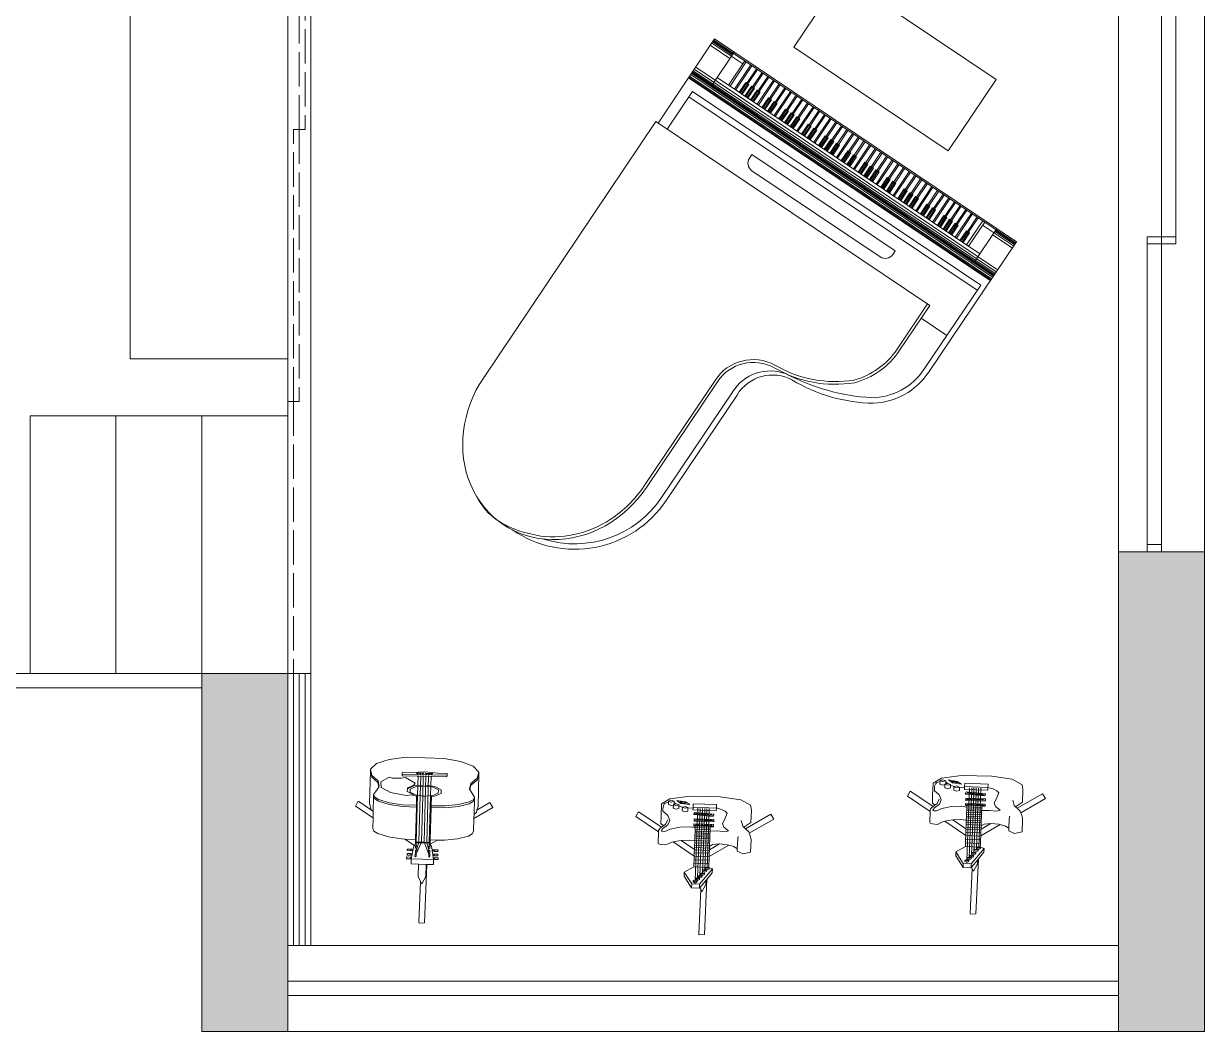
# Model space of a CAD drawing. Header units: millimetres. Extents: x 23218 to 31754, y 14902 to 21214.
# Drawn here: x 24694.3 to 25106.5, y 16842.6 to 17194.5 of the extents above; entities that cross this region are included whole.
import ezdxf

# ---------------------------------------------------------------- set-up
doc = ezdxf.new("R2010")
doc.units = ezdxf.units.MM
doc.linetypes.add('ACAD_ISO02W100', pattern=[15, 12, -3])
doc.layers.get('0').update_dxf_attribs({"lineweight": 18})
for name, color, linetype, lineweight in [('A-FURN', 9, 'Continuous', 13), ('PROIEZIONI_finissime_fine lines', 251, 'Continuous', 5), ('vetro', 140, 'Continuous', 15), ('Wall', 7, 'Continuous', 20)]:
    doc.layers.add(name, color=color, linetype=linetype, lineweight=lineweight)

# ---------------------------------------------------------------- blocks, each defined once
blk = doc.blocks.new('Guitar Stand Accoustic')
at = {"lineweight": 0}
for p, q in [((-0.15, 22.09), (0.58, 22.15)), ((0.58, 22.15), (0.61, 22.04)), ((-0.36, 14.26), (-0.15, 22.09)), ((0.61, 22.04), (0.46, 16.54)), ((-0.27, 14.26), (-0.24, 15.89)), ((-0.24, 15.89), (0.3, 16.87)), ((0.3, 16.87), (0.46, 16.54)), ((0.46, 16.54), (0.8, 15.87)), ((0.8, 15.87), (0.77, 14.24)), ((-1.26, 13.57), (-1.24, 14.28)), ((-1.24, 14.28), (-0.36, 14.26)), ((-0.36, 14.26), (-0.27, 14.26)), ((-0.27, 14.26), (0.77, 14.24)), ((1.75, 14.22), (0.77, 14.24)), ((1.73, 13.52), (1.75, 14.22)), ((-1.87, 13.59), (-1.88, 13.36)), ((-1.88, 13.36), (-1.38, 13.35)), ((-1.38, 13.58), (-1.87, 13.59)), ((-1.83, 13.1), (-1.84, 12.88)), ((-1.84, 12.88), (-1.34, 12.87)), ((-1.33, 13.09), (-1.83, 13.1)), ((-1.38, 13.53), (-1.38, 13.58)), ((-1.38, 13.53), (-1.25, 13.52)), ((-1.38, 13.37), (-1.38, 13.53)), ((-1.38, 13.35), (-1.38, 13.37)), ((-1.38, 13.37), (-1.22, 13.37)), ((-1.34, 13.04), (-1.33, 13.09)), ((-1.34, 13.04), (-1.17, 13.03)), ((-1.34, 12.89), (-1.34, 13.04)), ((-1.34, 12.87), (-1.34, 12.89)), ((-1.34, 12.89), (-1.14, 12.88)), ((-1.25, 13.52), (-1.26, 13.57)), ((-1.26, 13.57), (1.73, 13.52)), ((-1.22, 13.37), (-1.25, 13.52)), ((-1.17, 13.03), (-1.22, 13.37)), ((-1.14, 12.88), (-1.17, 13.03)), ((-1.07, 12.45), (-1.14, 12.88)), ((-0.69, 13.27), (-0.77, 13.21)), ((-0.77, 12.9), (-0.77, 13.21)), ((-0.69, 12.96), (-0.77, 12.9)), ((-0.77, 12.9), (-0.61, 12.9)), ((-0.65, 12.78), (-0.73, 12.73)), ((-0.73, 12.41), (-0.73, 12.73)), ((-0.61, 13.21), (-0.69, 13.27)), ((-0.61, 12.9), (-0.69, 12.96)), ((-0.57, 12.72), (-0.65, 12.78)), ((0.02, 11.3), (-0.62, 12.9)), ((-0.61, 12.9), (-0.61, 13.21)), ((-0.57, 12.41), (-0.57, 12.72)), ((0.37, 11.29), (1.08, 12.87)), ((1.01, 12.69), (1.1, 12.75)), ((1.01, 12.38), (1.01, 12.69)), ((1.07, 13.18), (1.16, 13.24)), ((1.07, 12.87), (1.07, 13.18)), ((1.07, 12.87), (1.15, 12.92)), ((1.23, 12.87), (1.07, 12.87)), ((1.1, 12.75), (1.18, 12.69)), ((1.15, 12.92), (1.23, 12.87)), ((1.16, 13.24), (1.24, 13.18)), ((1.17, 12.38), (1.18, 12.69)), ((1.23, 12.87), (1.24, 13.18)), ((1.51, 12.4), (1.6, 12.84)), ((1.6, 12.84), (1.63, 12.99)), ((1.79, 12.83), (1.6, 12.84)), ((1.63, 12.99), (1.69, 13.32)), ((1.79, 12.98), (1.63, 12.99)), ((1.69, 13.32), (1.72, 13.47)), ((1.85, 13.32), (1.69, 13.32)), ((1.72, 13.47), (1.73, 13.52)), ((1.85, 13.47), (1.72, 13.47)), ((1.79, 12.98), (1.8, 13.04)), ((1.79, 12.83), (1.79, 12.98)), ((1.79, 12.81), (1.79, 12.83)), ((2.29, 12.81), (1.79, 12.81)), ((1.8, 13.04), (2.29, 13.03)), ((1.85, 13.53), (2.35, 13.52)), ((1.85, 13.47), (1.85, 13.53)), ((1.85, 13.32), (1.85, 13.47)), ((1.85, 13.29), (1.85, 13.32)), ((2.35, 13.29), (1.85, 13.29)), ((2.29, 13.03), (2.29, 12.81)), ((2.35, 13.52), (2.35, 13.29)), ((-1.84, 12.51), (-1.85, 12.3)), ((-1.85, 12.3), (-1.35, 12.29)), ((-1.34, 12.5), (-1.84, 12.51)), ((-1.76, 10.98), (-0.79, 11.56)), ((-1.35, 12.45), (-1.34, 12.5)), ((-1.35, 12.45), (-1.07, 12.45)), ((-1.35, 12.3), (-1.35, 12.45)), ((-1.35, 12.29), (-1.35, 12.3)), ((-1.35, 12.3), (-1.05, 12.3)), ((-1.05, 12.3), (-1.07, 12.45)), ((-0.97, 11.86), (-1.05, 12.3)), ((-0.79, 11.6), (-0.97, 11.86)), ((-0.79, 11.43), (-0.8, 11.32)), ((-0.8, 10.97), (-0.8, 11.32)), ((-0.8, 11.32), (1.2, 11.28)), ((-0.67, 11.31), (-0.8, 11.32)), ((-0.79, 11.56), (-0.79, 11.6)), ((-0.79, 11.43), (-0.79, 11.56)), ((-0.79, 11.43), (1.2, 11.4)), ((-0.78, 5.06), (-0.67, 11.31)), ((-0.66, 12.19), (-0.74, 12.14)), ((-0.74, 11.83), (-0.74, 12.14)), ((-0.66, 11.88), (-0.74, 11.83)), ((-0.74, 11.83), (-0.58, 11.83)), ((-0.65, 12.47), (-0.73, 12.41)), ((-0.73, 12.41), (-0.57, 12.41)), ((-0.67, 11.31), (-0.66, 11.83)), ((-0.32, 11.31), (-0.67, 11.31)), ((-0.58, 12.14), (-0.66, 12.19)), ((-0.58, 11.83), (-0.66, 11.88)), ((-0.57, 12.41), (-0.65, 12.47)), ((-0.32, 11.31), (-0.61, 12.41)), ((-0.58, 11.83), (-0.58, 12.14)), ((-0.48, 2.37), (-0.32, 11.31)), ((0.02, 11.3), (-0.32, 11.31)), ((-0.13, 2.37), (0.02, 11.3)), ((0.2, 11.3), (0.02, 11.3)), ((0.2, 11.3), (0.37, 11.29)), ((0.26, 5.11), (0.37, 11.29)), ((0.37, 11.29), (0.72, 11.29)), ((0.61, 5.07), (0.72, 11.29)), ((0.72, 11.29), (1.04, 12.38)), ((0.72, 11.29), (1.07, 11.28)), ((0.96, 5.02), (1.07, 11.28)), ((1, 12.11), (1.09, 12.16)), ((1, 11.8), (1, 12.11)), ((1, 11.8), (1.08, 11.85)), ((1.16, 11.8), (1, 11.8)), ((1.01, 12.38), (1.09, 12.44)), ((1.17, 12.38), (1.01, 12.38)), ((1.07, 11.28), (1.08, 11.8)), ((1.07, 11.28), (1.2, 11.28)), ((1.08, 11.85), (1.16, 11.8)), ((1.09, 12.44), (1.17, 12.38)), ((1.09, 12.16), (1.17, 12.11)), ((1.16, 11.8), (1.17, 12.11)), ((1.19, 10.93), (1.2, 11.28)), ((1.2, 11.57), (1.32, 11.72)), ((1.2, 11.4), (1.2, 11.57)), ((1.2, 11.4), (1.2, 11.28)), ((1.32, 11.72), (1.39, 11.81)), ((1.32, 11.72), (2.59, 10.89)), ((1.39, 11.81), (1.48, 12.25)), ((1.48, 12.25), (1.51, 12.4)), ((1.78, 12.25), (1.48, 12.25)), ((1.78, 12.4), (1.51, 12.4)), ((1.78, 12.4), (1.79, 12.45)), ((1.78, 12.25), (1.78, 12.4)), ((1.78, 12.24), (1.78, 12.25)), ((2.28, 12.23), (1.78, 12.24)), ((1.79, 12.45), (2.28, 12.44)), ((2.28, 12.44), (2.28, 12.23)), ((-6.61, 8.06), (-6.58, 9.77)), ((-6.41, 10.12), (-6.58, 9.77)), ((-5.88, 10.41), (-6.41, 10.12)), ((-4.43, 10.79), (-5.88, 10.41)), ((-2.68, 10.98), (-4.43, 10.79)), ((-1.76, 10.98), (-2.68, 10.98)), ((-0.8, 10.97), (-1.76, 10.98)), ((-0.88, 6.63), (-0.8, 10.97)), ((1.11, 6.6), (1.19, 10.93)), ((1.19, 10.93), (2.59, 10.89)), ((2.59, 10.89), (3.06, 10.88)), ((3.06, 10.88), (4.81, 10.63)), ((4.81, 10.63), (6.25, 10.2)), ((6.25, 10.2), (6.77, 9.89)), ((6.77, 9.89), (6.92, 9.54)), ((6.89, 8.1), (6.92, 9.54)), ((-9.13, 6.55), (-6.61, 8.06)), ((-6.62, 7.49), (-6.61, 8.06)), ((6.88, 7.25), (6.89, 8.1)), ((6.89, 8.1), (9.26, 6.56)), ((-8.72, 5.91), (-9.13, 6.55)), ((-7, 6.94), (-8.72, 5.91)), ((-7.22, 2.08), (-7.14, 6.42)), ((-7, 6.94), (-7.14, 6.42)), ((-6.92, 7.24), (-7, 6.94)), ((-6.62, 7.49), (-6.92, 7.24)), ((-6.65, 5.44), (-6.62, 7.49)), ((-4.51, 6.45), (-5.96, 6.08)), ((-2.75, 6.64), (-4.51, 6.45)), ((-2.76, 6.41), (-4.51, 6.22)), ((-0.88, 6.4), (-2.76, 6.41)), ((-0.88, 6.63), (-2.75, 6.64)), ((-0.91, 5.16), (-0.88, 6.4)), ((-0.88, 6.4), (-0.88, 6.63)), ((1.09, 5.13), (1.11, 6.36)), ((1.11, 6.6), (2.98, 6.54)), ((1.11, 6.36), (1.11, 6.6)), ((1.11, 6.36), (2.98, 6.31)), ((2.98, 6.54), (4.73, 6.29)), ((6.84, 5.2), (6.88, 7.25)), ((6.88, 7.25), (7.09, 7.06)), ((8.83, 5.94), (7.09, 7.06)), ((7.09, 7.06), (7.17, 6.99)), ((7.17, 6.99), (7.37, 6.16)), ((9.26, 6.56), (8.93, 5.91)), ((-6.49, 5.55), (-6.66, 5.2)), ((-6.66, 5.2), (-6.65, 5.44)), ((-6.66, 5.2), (-6.43, 4.85)), ((-6.49, 5.78), (-6.65, 5.44)), ((-5.96, 6.08), (-6.49, 5.78)), ((-5.96, 5.84), (-6.49, 5.55)), ((-6.43, 4.85), (-6, 4.17)), ((-4.51, 6.22), (-5.96, 5.84)), ((-1.31, 5.12), (-2.19, 4.74)), ((-1.08, 5.01), (-1.81, 4.69)), ((-0.91, 5.16), (-1.31, 5.12)), ((0.09, 5.12), (-1.08, 5.01)), ((-0.91, 5.04), (-0.91, 5.16)), ((-0.03, 5.12), (-0.91, 5.04)), ((-0.83, 2.38), (-0.78, 5.06)), ((-0.03, 5.12), (0.21, 5.12)), ((0.09, 5.12), (1.26, 4.97)), ((0.21, 5.12), (1.08, 5.01)), ((0.22, 2.36), (0.26, 5.11)), ((0.56, 2.36), (0.61, 5.07)), ((0.91, 2.35), (0.96, 5.02)), ((1.08, 5.01), (1.09, 5.13)), ((1.09, 5.13), (1.49, 5.07)), ((1.26, 4.97), (1.98, 4.62)), ((1.49, 5.07), (1.69, 4.98)), ((1.49, 4.96), (1.69, 4.98)), ((1.49, 4.96), (2.35, 4.54)), ((1.69, 4.98), (2.5, 5.05)), ((2.5, 5.05), (4.57, 4.69)), ((2.98, 6.31), (4.73, 6.06)), ((4.73, 6.29), (6.17, 5.86)), ((4.73, 6.06), (6.17, 5.63)), ((6.17, 5.86), (6.69, 5.55)), ((6.17, 5.63), (6.69, 5.31)), ((6.84, 4.96), (6.6, 4.62)), ((6.69, 5.55), (6.84, 5.2)), ((6.69, 5.31), (6.84, 4.96)), ((6.84, 4.96), (6.84, 5.2)), ((7.29, 1.83), (7.37, 6.16)), ((8.93, 5.91), (8.83, 5.94)), ((-6.15, 3.59), (-7, 2.9)), ((-6.16, 3.36), (-7, 2.67)), ((-5.96, 4.11), (-6.16, 3.36)), ((-6, 4.17), (-6.15, 3.59)), ((-6, 4.17), (-5.96, 4.11)), ((-2.19, 4.74), (-2.19, 4.24)), ((-2.19, 4.24), (-1.33, 3.82)), ((-1.81, 4.69), (-1.82, 4.27)), ((-1.82, 4.27), (-1.1, 3.93)), ((-1.33, 3.82), (-0.05, 3.66)), ((-1.1, 3.93), (0.07, 3.78)), ((1.24, 3.88), (0.07, 3.78)), ((1.47, 3.77), (0.18, 3.66)), ((1.97, 4.21), (1.24, 3.88)), ((1.3, 3.4), (1.47, 3.66)), ((2.58, 2.66), (1.3, 3.4)), ((2.34, 4.16), (1.47, 3.77)), ((2.34, 4.04), (1.47, 3.66)), ((1.98, 4.62), (1.97, 4.21)), ((2.35, 4.54), (2.34, 4.16)), ((2.34, 4.16), (2.34, 4.04)), ((4.57, 4.69), (5.83, 4.03)), ((5.9, 3.26), (4.77, 2.61)), ((5.83, 4.03), (5.9, 3.26)), ((6.15, 3.96), (6.1, 3.89)), ((6.1, 3.89), (6.27, 3.14)), ((6.6, 4.62), (6.15, 3.96)), ((6.15, 3.96), (6.28, 3.37)), ((6.28, 3.37), (7.1, 2.65)), ((-7, 2.9), (-7.22, 2.08)), ((-7, 2.67), (-7.22, 1.85)), ((-7.22, 1.85), (-7.22, 2.08)), ((-7.22, 1.85), (-6.44, 1.05)), ((-2.94, 2.53), (-2.95, 2.3)), ((-2.95, 2.3), (-2.95, 2.05)), ((-2.95, 2.3), (3.03, 2.2)), ((-2.95, 2.05), (-1.71, 2.03)), ((-2.94, 2.53), (3.03, 2.43)), ((-0.84, 1.97), (-1.71, 2.03)), ((-0.91, 2.17), (-1.06, 2.08)), ((-1.06, 2.08), (-0.76, 2.08)), ((-0.76, 2.08), (-0.91, 2.17)), ((-0.84, 1.97), (0.03, 1.89)), ((-0.56, 2.17), (-0.71, 2.08)), ((-0.71, 2.08), (-0.41, 2.07)), ((-0.41, 2.07), (-0.56, 2.17)), ((-0.21, 2.16), (-0.36, 2.07)), ((-0.36, 2.07), (-0.06, 2.06)), ((-0.06, 2.06), (-0.21, 2.16)), ((0.9, 1.94), (0.03, 1.89)), ((0.14, 2.06), (0.29, 2.15)), ((0.43, 2.06), (0.14, 2.06)), ((0.29, 2.15), (0.43, 2.06)), ((0.49, 2.05), (0.64, 2.14)), ((0.78, 2.05), (0.49, 2.05)), ((0.64, 2.14), (0.78, 2.05)), ((0.83, 2.05), (0.98, 2.13)), ((1.13, 2.04), (0.83, 2.05)), ((0.9, 1.94), (1.78, 1.97)), ((0.98, 2.13), (1.13, 2.04)), ((3.02, 1.94), (1.78, 1.97)), ((3.16, 2.77), (2.58, 2.66)), ((3.03, 2.2), (3.02, 1.94)), ((3.03, 2.43), (3.03, 2.2)), ((4.35, 2.74), (3.16, 2.77)), ((4.77, 2.61), (4.35, 2.74)), ((6.27, 3.14), (7.09, 2.42)), ((7.29, 1.59), (6.48, 0.82)), ((7.09, 2.42), (7.29, 1.59)), ((7.1, 2.65), (7.29, 1.83)), ((7.29, 1.59), (7.29, 1.83)), ((-6.44, 1.05), (-4.79, 0.42)), ((-4.79, 0.42), (-2.55, 0.05)), ((-2.55, 0.05), (2.55, -0.05)), ((4.8, 0.25), (2.55, -0.05)), ((6.48, 0.82), (4.8, 0.25))]:
    blk.add_line(p, q, dxfattribs=at)
blk = doc.blocks.new('Guitar Stand Electric')
for p, q in [((-0.43, 11.09), (-0.24, 18.46)), ((-0.24, 18.46), (0.49, 18.52)), ((0.52, 18.42), (0.36, 12.43)), ((0.49, 18.52), (0.52, 18.42)), ((-0.33, 11.76), (0.21, 12.75)), ((0.21, 12.75), (0.36, 12.43)), ((-1.16, 9.67), (0.52, 11.76)), ((-1.15, 10.2), (-0.43, 11.09)), ((-0.43, 11.09), (-0.34, 11.21)), ((-0.34, 11.21), (0.47, 12.22)), ((-0.34, 11.21), (-0.33, 11.76)), ((0.36, 12.43), (0.47, 12.22)), ((0.47, 12.22), (0.52, 12.29)), ((1.58, 12.27), (0.52, 12.29)), ((0.52, 11.76), (0.52, 12.29)), ((0.52, 11.76), (1.57, 11.74)), ((0.8, 11.25), (0.53, 11.11)), ((0.53, 11.11), (0.53, 10.93)), ((0.8, 11.07), (0.53, 10.93)), ((1.06, 11.1), (0.8, 11.25)), ((1.06, 10.92), (0.8, 11.07)), ((0.85, 11.46), (0.84, 11.29)), ((1.11, 11.43), (0.84, 11.29)), ((0.84, 11.29), (1.37, 11.28)), ((1.11, 11.61), (0.85, 11.46)), ((0.98, 3.95), (1.11, 11.28)), ((1.06, 11.1), (1.06, 10.92)), ((1.37, 11.46), (1.11, 11.61)), ((1.37, 11.28), (1.11, 11.43)), ((1.37, 11.46), (1.37, 11.28)), ((1.57, 11.74), (1.58, 12.27)), ((2.6, 10.19), (1.57, 11.74)), ((2.61, 10.72), (1.58, 12.27)), ((-1.16, 9.67), (-1.15, 10.2)), ((-0.66, 9.5), (-1.16, 9.67)), ((-0.44, 9.82), (-0.71, 9.7)), ((-0.71, 9.7), (-0.71, 9.52)), ((-0.45, 9.64), (-0.71, 9.52)), ((-0.71, 9.52), (-0.18, 9.51)), ((-0.67, 9.01), (-0.66, 9.5)), ((-0.66, 9.5), (1.34, 9.46)), ((-0.59, 1.62), (-0.45, 9.52)), ((-0.18, 9.51), (-0.45, 9.64)), ((-0.18, 9.69), (-0.44, 9.82)), ((-0.13, 10.12), (-0.4, 10)), ((-0.4, 10), (-0.4, 9.82)), ((-0.14, 9.94), (-0.4, 9.82)), ((-0.4, 9.82), (0.13, 9.81)), ((-0.24, 3.98), (-0.14, 9.81)), ((-0.18, 9.69), (-0.18, 9.51)), ((0.13, 9.81), (-0.14, 9.94)), ((0.13, 9.99), (-0.13, 10.12)), ((0.18, 10.56), (-0.09, 10.43)), ((-0.09, 10.43), (-0.09, 10.26)), ((0.18, 10.38), (-0.09, 10.26)), ((-0.09, 10.26), (0.44, 10.25)), ((0.06, 3.97), (0.17, 10.25)), ((0.13, 9.99), (0.13, 9.81)), ((0.44, 10.42), (0.18, 10.56)), ((0.44, 10.25), (0.18, 10.38)), ((0.49, 10.94), (0.22, 10.81)), ((0.22, 10.81), (0.22, 10.63)), ((0.49, 10.77), (0.22, 10.63)), ((0.22, 10.63), (0.75, 10.62)), ((0.37, 3.97), (0.49, 10.63)), ((0.44, 10.42), (0.44, 10.25)), ((0.75, 10.8), (0.49, 10.94)), ((0.75, 10.62), (0.49, 10.77)), ((0.53, 10.93), (1.06, 10.92)), ((0.67, 3.96), (0.8, 10.92)), ((0.75, 10.8), (0.75, 10.62)), ((1.34, 9.46), (2.6, 10.19)), ((2.6, 10.19), (2.61, 10.72)), ((-3.27, 6.45), (-0.69, 8.01)), ((-0.7, 7.58), (-0.69, 8.01)), ((-0.69, 8.03), (-0.68, 8.52)), ((-0.69, 8.03), (1.31, 8)), ((-0.69, 8.01), (-0.69, 8.03)), ((-0.68, 8.52), (-0.67, 9.01)), ((-0.68, 8.52), (1.32, 8.49)), ((-0.67, 9.01), (1.33, 8.97)), ((1.32, 8.49), (1.31, 8.01)), ((1.31, 8.01), (4.17, 6.15)), ((1.31, 8.01), (1.31, 8)), ((1.31, 8), (1.31, 7.55)), ((1.33, 8.97), (1.32, 8.49)), ((1.34, 9.46), (1.33, 8.97)), ((-6.25, 5.7), (-6.22, 7.35)), ((-6.22, 7.35), (-5.21, 7.59)), ((-5.21, 7.59), (-4.43, 7.25)), ((-4.46, 5.6), (-4.43, 6.91)), ((-4.43, 6.91), (-4.43, 7.25)), ((-4.43, 6.91), (-3.96, 6.63)), ((-3.96, 6.63), (-3.27, 6.45)), ((-3.27, 6.45), (-3.07, 6.4)), ((-3.07, 6.4), (-2.02, 6.32)), ((-0.71, 7.11), (-2.02, 6.32)), ((-2.02, 6.32), (-1.99, 6.32)), ((-1.99, 6.32), (-1.12, 6.42)), ((-1.12, 6.42), (-0.71, 6.67)), ((-0.72, 6.57), (-0.71, 6.67)), ((-0.72, 6.57), (1.29, 6.53)), ((-0.72, 6.24), (-0.72, 6.57)), ((-0.71, 7.11), (-0.7, 7.22)), ((-0.71, 6.89), (-0.71, 7.11)), ((-0.71, 6.89), (1.29, 6.86)), ((-0.71, 6.67), (-0.71, 6.89)), ((-0.7, 7.58), (1.31, 7.55)), ((-0.7, 7.22), (-0.7, 7.58)), ((-0.7, 7.22), (1.3, 7.18)), ((1.29, 6.53), (1.28, 6.21)), ((1.3, 7.11), (1.29, 6.86)), ((1.29, 6.86), (1.29, 6.53)), ((1.31, 7.55), (1.3, 7.18)), ((1.3, 7.18), (1.3, 7.11)), ((3.1, 5.94), (1.3, 7.11)), ((5.12, 6.57), (4.35, 6.19)), ((5.12, 6.57), (5.79, 6.53)), ((5.79, 6.53), (6.1, 6.45)), ((6.1, 6.45), (6.17, 6.33)), ((6.15, 4.86), (6.17, 6.33)), ((-9.25, 2.86), (-5.99, 4.82)), ((-6.25, 5.7), (-6.22, 5.47)), ((-6.07, 5.04), (-6.22, 5.47)), ((-6.07, 5.04), (-5.99, 4.82)), ((-5.99, 4.82), (-5.92, 4.6)), ((-4.46, 5.6), (-4.53, 5.29)), ((-0.75, 4.7), (-0.74, 4.94)), ((-0.74, 5.43), (-0.73, 5.67)), ((-0.74, 5.18), (-0.74, 5.43)), ((-0.74, 5.43), (1.27, 5.39)), ((-0.74, 5.18), (1.26, 5.15)), ((-0.74, 4.94), (-0.74, 5.18)), ((-0.74, 4.94), (1.26, 4.9)), ((-0.73, 5.96), (-0.72, 6.24)), ((-0.73, 5.67), (-0.73, 5.96)), ((-0.73, 5.96), (1.28, 5.92)), ((-0.73, 5.67), (1.27, 5.64)), ((-0.72, 6.24), (1.28, 6.21)), ((1.26, 4.9), (1.25, 4.66)), ((1.27, 5.39), (1.26, 5.15)), ((1.26, 5.15), (1.26, 4.9)), ((1.28, 5.92), (1.27, 5.64)), ((1.27, 5.64), (1.27, 5.39)), ((1.28, 6.21), (1.28, 5.96)), ((2.03, 5.88), (1.28, 5.96)), ((1.28, 5.96), (1.28, 5.92)), ((3.1, 5.94), (2.03, 5.88)), ((4.17, 6.15), (3.17, 5.94)), ((4.35, 6.19), (4.17, 6.15)), ((5.28, 4.78), (4.6, 4.44)), ((5.62, 4.76), (5.28, 4.78)), ((5.73, 4.73), (5.62, 4.76)), ((6.15, 4.86), (9.21, 2.87)), ((6.15, 4.67), (6.15, 4.86)), ((-5.5, 4.23), (-8.84, 2.22)), ((-6.22, 1.72), (-6.2, 3.38)), ((-5.27, 4.02), (-6.2, 3.38)), ((-5.92, 4.6), (-5.5, 4.23)), ((-5.5, 4.23), (-5.27, 4.02)), ((-5.27, 4.02), (-5.11, 3.88)), ((-5.11, 3.88), (-4.9, 3.13)), ((-3.22, 4.53), (-2.78, 4.67)), ((-3.22, 4.53), (-2.59, 4.06)), ((-2.78, 4.67), (-1.75, 4.57)), ((-2.4, 3.56), (-2.65, 3.07)), ((-2.59, 4.06), (-2.4, 3.56)), ((-1.75, 4.57), (-0.75, 4.63)), ((-1.21, 3.35), (-1.22, 3.23)), ((-1.22, 3.23), (1.41, 3.19)), ((-1.22, 3.05), (-1.22, 3.23)), ((-1.21, 3.74), (-1.2, 3.93)), ((1.42, 3.7), (-1.21, 3.74)), ((-1.21, 3.35), (1.41, 3.31)), ((-1.2, 4.04), (-0.76, 4.04)), ((-1.2, 4.04), (-1.2, 3.93)), ((-1.2, 3.93), (1.42, 3.88)), ((-0.91, 3.17), (-0.96, 3.12)), ((-0.9, 3.86), (-0.95, 3.81)), ((-0.95, 3.81), (-0.83, 3.78)), ((-0.76, 3.17), (-0.91, 3.17)), ((-0.75, 3.86), (-0.9, 3.86)), ((-0.83, 3.78), (-0.71, 3.81)), ((-0.76, 4.21), (-0.75, 4.45)), ((-0.76, 4.21), (1.25, 4.17)), ((-0.76, 4.04), (-0.76, 4.21)), ((-0.76, 3.99), (-0.76, 4.04)), ((1.24, 3.95), (-0.76, 3.99)), ((-0.72, 3.12), (-0.76, 3.17)), ((-0.75, 4.7), (1.25, 4.66)), ((-0.75, 4.63), (-0.75, 4.7)), ((-0.75, 4.45), (-0.75, 4.63)), ((-0.75, 4.45), (1.25, 4.42)), ((-0.71, 3.81), (-0.75, 3.86)), ((-0.54, 3.16), (-0.58, 3.12)), ((-0.52, 3.85), (-0.57, 3.81)), ((-0.57, 3.81), (-0.45, 3.78)), ((-0.39, 3.16), (-0.54, 3.16)), ((-0.38, 3.85), (-0.52, 3.85)), ((-0.45, 3.78), (-0.33, 3.8)), ((-0.33, 3.8), (-0.38, 3.85)), ((-0.28, 1.61), (-0.24, 3.98)), ((-0.09, 3.85), (-0.13, 3.8)), ((-0.13, 3.8), (-0.02, 3.77)), ((0.06, 3.84), (-0.09, 3.85)), ((-0.02, 3.77), (0.1, 3.8)), ((0.02, 1.61), (0.06, 3.97)), ((0.1, 3.8), (0.06, 3.84)), ((0.29, 3.84), (0.24, 3.79)), ((0.24, 3.79), (0.36, 3.76)), ((0.43, 3.84), (0.29, 3.84)), ((0.33, 1.6), (0.37, 3.97)), ((0.36, 3.76), (0.48, 3.79)), ((0.48, 3.79), (0.43, 3.84)), ((0.66, 3.83), (0.62, 3.79)), ((0.62, 3.79), (0.73, 3.76)), ((0.63, 1.6), (0.67, 3.96)), ((0.81, 3.83), (0.66, 3.83)), ((0.73, 3.76), (0.85, 3.78)), ((0.85, 3.78), (0.81, 3.83)), ((0.94, 1.59), (0.98, 3.95)), ((1.04, 3.83), (0.99, 3.78)), ((0.99, 3.78), (1.11, 3.75)), ((1.18, 3.82), (1.04, 3.83)), ((1.11, 3.75), (1.23, 3.78)), ((1.23, 3.78), (1.18, 3.82)), ((1.25, 4.17), (1.24, 4)), ((1.24, 4), (1.42, 4)), ((1.24, 4), (1.24, 3.95)), ((1.25, 4.66), (1.25, 4.42)), ((1.25, 4.42), (1.25, 4.19)), ((1.25, 4.19), (1.99, 4.1)), ((1.25, 4.19), (1.25, 4.17)), ((1.41, 3.31), (1.41, 3.19)), ((1.41, 3.19), (1.41, 3)), ((1.42, 4), (1.42, 3.88)), ((1.42, 3.88), (1.42, 3.7)), ((3.3, 4.17), (1.99, 4.1)), ((4.6, 4.44), (3.3, 4.17)), ((4.68, 3.3), (4.92, 3.88)), ((4.91, 2.72), (4.68, 3.3)), ((4.92, 3.88), (5.58, 4.38)), ((5.21, 3.79), (4.94, 3.2)), ((5.51, 4.01), (5.21, 3.79)), ((5.76, 4.2), (5.51, 4.01)), ((5.51, 4.01), (5.85, 3.74)), ((5.58, 4.38), (5.71, 4.55)), ((5.71, 4.55), (5.77, 4.68)), ((5.77, 4.68), (5.73, 4.73)), ((5.94, 4.34), (5.76, 4.2)), ((8.77, 2.25), (5.76, 4.2)), ((5.84, 2.72), (5.85, 3.74)), ((6.08, 4.52), (5.94, 4.34)), ((6.15, 4.67), (6.08, 4.52)), ((-8.84, 2.22), (-9.25, 2.86)), ((-6.11, 1.06), (-6.22, 1.72)), ((-2.65, 3.07), (-2.99, 2.19)), ((-2.99, 2.19), (-2.74, 1.92)), ((-2.74, 1.92), (-2.24, 1.68)), ((-2.24, 1.68), (-1.53, 1.51)), ((-1.53, 1.87), (-1.53, 1.52)), ((-1.53, 1.87), (1.6, 1.82)), ((-1.23, 2.48), (-1.12, 2.66)), ((-1.23, 2.36), (-1.12, 2.54)), ((-1.23, 2.48), (-1.23, 2.36)), ((1.35, 2.16), (-1.23, 2.36)), ((1.41, 3), (-1.22, 3.05)), ((-1.12, 2.66), (1.46, 2.45)), ((-1.12, 2.66), (-1.12, 2.54)), ((-1.12, 2.54), (1.45, 2.34)), ((-0.96, 3.12), (-0.84, 3.09)), ((-0.86, 2.45), (-0.93, 2.41)), ((-0.93, 2.41), (-0.83, 2.38)), ((-0.72, 2.44), (-0.86, 2.45)), ((-0.84, 3.09), (-0.72, 3.12)), ((-0.83, 2.38), (-0.7, 2.4)), ((-0.7, 2.4), (-0.72, 2.44)), ((-0.58, 3.12), (-0.46, 3.09)), ((-0.49, 2.43), (-0.56, 2.39)), ((-0.56, 2.39), (-0.46, 2.35)), ((-0.35, 2.41), (-0.49, 2.43)), ((-0.46, 3.09), (-0.35, 3.11)), ((-0.46, 2.35), (-0.33, 2.37)), ((-0.35, 3.11), (-0.39, 3.16)), ((-0.33, 2.37), (-0.35, 2.41)), ((-0.1, 3.15), (-0.15, 3.11)), ((-0.15, 3.11), (-0.03, 3.08)), ((-0.06, 2.39), (-0.13, 2.35)), ((-0.13, 2.35), (-0.03, 2.32)), ((0.05, 3.15), (-0.1, 3.15)), ((0.08, 2.38), (-0.06, 2.39)), ((-0.03, 3.08), (0.09, 3.1)), ((-0.03, 2.32), (0.1, 2.33)), ((0.09, 3.1), (0.05, 3.15)), ((0.1, 2.33), (0.08, 2.38)), ((0.28, 3.15), (0.23, 3.1)), ((0.23, 3.1), (0.35, 3.07)), ((0.3, 2.36), (0.23, 2.32)), ((0.23, 2.32), (0.33, 2.29)), ((0.42, 3.14), (0.28, 3.15)), ((0.45, 2.35), (0.3, 2.36)), ((0.33, 2.29), (0.47, 2.3)), ((0.35, 3.07), (0.47, 3.1)), ((0.47, 3.1), (0.42, 3.14)), ((0.47, 2.3), (0.45, 2.35)), ((0.65, 3.14), (0.6, 3.1)), ((0.6, 3.1), (0.72, 3.07)), ((0.67, 2.33), (0.6, 2.29)), ((0.6, 2.29), (0.7, 2.26)), ((0.8, 3.14), (0.65, 3.14)), ((0.82, 2.32), (0.67, 2.33)), ((0.7, 2.26), (0.84, 2.28)), ((0.72, 3.07), (0.84, 3.09)), ((0.84, 3.09), (0.8, 3.14)), ((0.84, 2.28), (0.82, 2.32)), ((1.04, 2.31), (0.97, 2.27)), ((0.97, 2.27), (1.07, 2.23)), ((1.03, 3.13), (0.98, 3.09)), ((0.98, 3.09), (1.1, 3.06)), ((1.17, 3.13), (1.03, 3.13)), ((1.19, 2.29), (1.04, 2.31)), ((1.07, 2.23), (1.2, 2.25)), ((1.1, 3.06), (1.22, 3.08)), ((1.22, 3.08), (1.17, 3.13)), ((1.2, 2.25), (1.19, 2.29)), ((1.45, 2.34), (1.35, 2.16)), ((1.46, 2.45), (1.45, 2.34)), ((1.6, 1.82), (1.59, 1.58)), ((1.59, 1.58), (2.27, 1.56)), ((1.59, 1.58), (1.59, 1.46)), ((2.65, 2.1), (2.27, 1.99)), ((2.27, 1.99), (2.27, 1.56)), ((2.64, 1.63), (2.27, 1.52)), ((3.02, 1.5), (2.64, 1.63)), ((3.02, 1.97), (2.65, 2.1)), ((3.02, 1.97), (3.02, 1.5)), ((3.86, 1.78), (3.48, 1.66)), ((3.48, 1.66), (3.48, 1.35)), ((4.23, 1.65), (3.86, 1.78)), ((4.23, 1.65), (4.22, 1.22)), ((4.91, 2.72), (5.05, 2.55)), ((5.05, 2.55), (5.6, 2.09)), ((5.6, 2.09), (5.62, 1.85)), ((5.6, 1.47), (5.62, 1.85)), ((5.81, 1.07), (5.84, 2.72)), ((8.88, 2.22), (8.77, 2.25)), ((9.21, 2.87), (8.88, 2.22)), ((-4.77, 0.34), (-6.11, 1.06)), ((-2.02, 0.01), (-4.77, 0.34)), ((2.02, -0.01), (-2.02, 0.01)), ((-1.54, 1.05), (-1.53, 1.51)), ((1.58, 1), (-1.54, 1.05)), ((-1.53, 1.52), (1.59, 1.46)), ((-1.53, 1.51), (-1.53, 1.52)), ((1.59, 1.46), (1.58, 1)), ((3.21, 0.99), (2.01, 1.13)), ((2.01, 1.13), (2.61, 0.77)), ((4.7, 0.39), (2.02, -0.01)), ((2.27, 1.56), (2.27, 1.52)), ((2.27, 1.52), (2.64, 1.39)), ((2.53, 0.9), (2.77, 0.98)), ((2.77, 0.83), (2.53, 0.9)), ((2.61, 0.77), (3.77, 0.61)), ((2.64, 1.39), (2.95, 1.48)), ((2.77, 0.98), (2.81, 1)), ((2.77, 0.83), (2.77, 0.98)), ((2.77, 0.83), (3.31, 0.75)), ((3.05, 0.93), (2.81, 1)), ((2.95, 1.48), (3.02, 1.5)), ((2.95, 1.48), (3.48, 1.35)), ((3.31, 0.75), (3.05, 0.93)), ((3.77, 0.61), (3.21, 0.99)), ((3.48, 1.35), (3.47, 1.19)), ((3.85, 1.3), (3.47, 1.19)), ((3.47, 1.19), (3.85, 1.06)), ((4.22, 1.17), (3.85, 1.3)), ((3.85, 1.06), (3.88, 1.07)), ((3.88, 1.07), (4.14, 1.15)), ((3.88, 1.07), (4.01, 0.96)), ((4.01, 0.96), (4.13, 0.94)), ((4.14, 1.15), (4.13, 0.94)), ((4.13, 0.94), (4.13, 0.72)), ((4.51, 0.83), (4.13, 0.72)), ((4.13, 0.72), (4.5, 0.59)), ((4.14, 1.15), (4.22, 1.17)), ((4.51, 1.31), (4.22, 1.22)), ((4.22, 1.22), (4.22, 1.17)), ((4.5, 0.59), (4.88, 0.7)), ((4.89, 1.18), (4.51, 1.31)), ((4.88, 0.7), (4.51, 0.83)), ((4.7, 0.39), (5.81, 1.07)), ((4.89, 1.18), (4.88, 0.83)), ((4.88, 0.83), (5.31, 0.98)), ((4.88, 0.83), (4.88, 0.7)), ((5.31, 0.98), (5.44, 1.1)), ((5.44, 1.1), (5.6, 1.47))]:
    blk.add_line(p, q)

msp = doc.modelspace()

# ---------------------------------------------------------------- hatches: boundary and pattern name
at = {"layer": 'Wall', "true_color": 0x636466}
h = msp.add_hatch(color=251, dxfattribs=at)
h.dxf.hatch_style = 1
h.paths.add_polyline_path([(23986.52, 17592.56), (24115.87, 17592.56), (24115.87, 17622.19), (23956.52, 17622.56), (23956.52, 17372.56), (23986.52, 17385.13)])
h.paths.add_polyline_path([(24553.23, 17622.43), (24275.88, 17622.19), (24275.88, 17609.01), (24275.87, 17592.56), (24481.91, 17592.56)])
h.paths.add_polyline_path([(25106.52, 17622.56), (24708.9, 17622.56), (24637.25, 17592.56), (24694.25, 17592.56), (24694.25, 17592.56), (24697.25, 17592.56), (24754.25, 17592.56), (24754.25, 17592.56), (24757.25, 17592.56), (24784.25, 17592.56), (24784.25, 17592.56), (24787.25, 17592.56), (24934.25, 17592.56), (24934.25, 17592.56), (24937.25, 17592.56), (25076.52, 17592.56), (25076.52, 17502.56), (25076.52, 17490.06), (25086.52, 17490.06), (25086.52, 17575.06), (25096.52, 17575.06), (25096.52, 17490.06), (25106.52, 17490.06)])
h.paths.add_polyline_path([(24861.52, 17592.56), (24851.52, 17592.56), (24851.52, 17527.73), (24861.52, 17527.73)], flags=17)
h.paths.add_polyline_path([(25076.52, 17382.56), (24861.52, 17382.56), (24861.52, 17442.73), (24851.52, 17442.73), (24851.52, 17372.56), (25076.52, 17372.56)])
h.paths.add_polyline_path([(25106.52, 17410.06), (25076.52, 17410.06), (25076.52, 17227.56), (25084.02, 17227.56), (25084.02, 17347.56), (25099.02, 17347.56), (25099.02, 17227.56), (25106.52, 17227.56)])
h.paths.add_polyline_path([(25106.52, 17010.06), (25076.52, 17010.06), (25076.52, 16872.56), (25076.52, 16842.56), (25106.52, 16842.56)])
h.paths.add_polyline_path([(24786.52, 16967.56), (24756.52, 16967.56), (24756.52, 16962.56), (24756.52, 16842.56), (24786.52, 16842.56), (24786.52, 16872.56)])
h.paths.add_polyline_path([(24786.52, 17377.56), (24746.52, 17377.56), (24746.52, 17347.56), (24786.52, 17347.56)])
h.paths.add_polyline_path([(24396.52, 17377.56), (24356.52, 17377.56), (24356.52, 17347.56), (24368.39, 17347.56), (24396.52, 17347.56)])
h.paths.add_polyline_path([(24386.52, 16967.56), (24356.52, 16967.56), (24356.52, 16872.56), (24336.52, 16872.56), (24336.52, 16842.56), (24386.52, 16842.56)])
h.paths.add_polyline_path([(23986.52, 16962.56), (23986.52, 17320.08), (23956.52, 17307.52), (23956.52, 16842.56), (24119.02, 16842.56), (24119.02, 16850.06), (23999.02, 16850.06), (23999.02, 16865.06), (24119.02, 16865.06), (24119.02, 16872.56), (23986.52, 16872.56)])

# ---------------------------------------------------------------- linework, layer by layer
at = {"layer": 'A-FURN'}
for p, q in [((24731.52, 17347.56), (24731.52, 17077.4)), ((24963.16, 17186.34), (24979.89, 17211.24)), ((24979.89, 17211.24), (25033.85, 17175)), ((24935.5, 17189.14), (24915.78, 17159.78)), ((24940.88, 17182.35), (24934.03, 17186.95)), ((24945.34, 17180.45), (24934.54, 17187.7)), ((24941.67, 17183.52), (24934.82, 17188.12)), ((24941.92, 17183.89), (24935.07, 17188.5)), ((24935.25, 17188.76), (25040.62, 17117.97)), ((24935.5, 17189.14), (25040.88, 17118.35)), ((24934.31, 17172.57), (24942.35, 17184.54)), ((24963.16, 17186.34), (25017.12, 17150.09)), ((25033.8, 17107.82), (24928.43, 17178.6)), ((25034.31, 17108.57), (24928.93, 17179.36)), ((24940.39, 17173.07), (24946.05, 17181.5)), ((24940.91, 17172.72), (24946.58, 17181.15)), ((24942.49, 17171.66), (24948.16, 17180.09)), ((24942.89, 17171.39), (24948.55, 17179.82)), ((24946.76, 17173.74), (24950.13, 17178.76)), ((24947.15, 17173.47), (24950.53, 17178.49)), ((25031.77, 17104.8), (24926.4, 17175.59)), ((25031.95, 17105.06), (24926.58, 17175.85)), ((25032.18, 17105.4), (24926.8, 17176.19)), ((25032.56, 17105.97), (24927.19, 17176.76)), ((24927.46, 17177.17), (25032.83, 17106.38)), ((25032.99, 17106.61), (24927.62, 17177.4)), ((25033.14, 17106.84), (24927.77, 17177.62)), ((25033.42, 17107.25), (24928.05, 17178.04)), ((24936.43, 17175.73), (25028.11, 17114.14)), ((24948.73, 17172.41), (24952.11, 17177.43)), ((24949.13, 17172.14), (24952.5, 17177.17)), ((24950.4, 17166.35), (24956.06, 17174.78)), ((24950.71, 17171.08), (24954.08, 17176.1)), ((24950.79, 17166.08), (24956.45, 17174.51)), ((24951.1, 17170.82), (24954.48, 17175.84)), ((25017.12, 17150.09), (25033.85, 17175)), ((24927.79, 17170.83), (24918.94, 17157.66)), ((25028.42, 17103.22), (24927.79, 17170.83)), ((24944.14, 17170.55), (24946.43, 17173.96)), ((24946.59, 17173.49), (24944.47, 17170.33)), ((24946.99, 17173.22), (24944.86, 17170.06)), ((24945.19, 17169.84), (24947.48, 17173.25)), ((24946.11, 17169.22), (24948.4, 17172.63)), ((24946.43, 17173.96), (24946.59, 17173.49)), ((24946.43, 17173.96), (24947.48, 17173.25)), ((24948.57, 17172.16), (24946.44, 17169)), ((24946.59, 17173.49), (24946.99, 17173.22)), ((24948.96, 17171.9), (24946.84, 17168.74)), ((24946.99, 17173.22), (24947.48, 17173.25)), ((24947.17, 17168.51), (24949.46, 17171.92)), ((24948.09, 17167.9), (24950.38, 17171.3)), ((24948.4, 17172.63), (24949.46, 17171.92)), ((24948.4, 17172.63), (24948.57, 17172.16)), ((24950.54, 17170.84), (24948.42, 17167.67)), ((24948.57, 17172.16), (24948.96, 17171.9)), ((24950.94, 17170.57), (24948.82, 17167.41)), ((24948.96, 17171.9), (24949.46, 17171.92)), ((24949.14, 17167.19), (24951.43, 17170.59)), ((24951.43, 17170.59), (24950.38, 17171.3)), ((24950.54, 17170.84), (24950.38, 17171.3)), ((24950.94, 17170.57), (24950.54, 17170.84)), ((24951.43, 17170.59), (24950.94, 17170.57)), ((24954.66, 17168.43), (24958.03, 17173.45)), ((24955.05, 17168.16), (24958.43, 17173.18)), ((24956.32, 17162.37), (24961.99, 17170.79)), ((24956.64, 17167.1), (24960.01, 17172.12)), ((24956.72, 17162.1), (24962.38, 17170.53)), ((24957.03, 17166.83), (24960.41, 17171.86)), ((25027.18, 17101.38), (24926.55, 17168.98)), ((24952.04, 17165.24), (24954.33, 17168.65)), ((24954.49, 17168.18), (24952.37, 17165.02)), ((24954.89, 17167.92), (24952.77, 17164.75)), ((24953.1, 17164.53), (24955.38, 17167.94)), ((24954.02, 17163.91), (24956.31, 17167.32)), ((24954.33, 17168.65), (24955.38, 17167.94)), ((24954.33, 17168.65), (24954.49, 17168.18)), ((24956.47, 17166.85), (24954.35, 17163.69)), ((24954.49, 17168.18), (24954.89, 17167.92)), ((24956.87, 17166.59), (24954.74, 17163.43)), ((24954.89, 17167.92), (24955.38, 17167.94)), ((24955.07, 17163.21), (24957.36, 17166.61)), ((24957.36, 17166.61), (24956.31, 17167.32)), ((24956.47, 17166.85), (24956.31, 17167.32)), ((24956.87, 17166.59), (24956.47, 17166.85)), ((24957.36, 17166.61), (24956.87, 17166.59)), ((24960.59, 17164.44), (24963.96, 17169.47)), ((24960.98, 17164.18), (24964.36, 17169.2)), ((24962.56, 17163.12), (24965.94, 17168.14)), ((24962.96, 17162.85), (24966.33, 17167.87)), ((24964.54, 17161.79), (24967.91, 17166.81)), ((24964.93, 17161.52), (24968.31, 17166.55)), ((24957.97, 17161.26), (24960.26, 17164.67)), ((24960.42, 17164.2), (24958.3, 17161.04)), ((24960.82, 17163.93), (24958.69, 17160.77)), ((24959.02, 17160.55), (24961.31, 17163.96)), ((24959.94, 17159.93), (24962.23, 17163.34)), ((24960.26, 17164.67), (24961.31, 17163.96)), ((24960.26, 17164.67), (24960.42, 17164.2)), ((24962.4, 17162.87), (24960.27, 17159.71)), ((24960.42, 17164.2), (24960.82, 17163.93)), ((24962.79, 17162.61), (24960.67, 17159.44)), ((24960.82, 17163.93), (24961.31, 17163.96)), ((24961, 17159.22), (24963.29, 17162.63)), ((24961.92, 17158.6), (24964.21, 17162.01)), ((24962.23, 17163.34), (24962.4, 17162.87)), ((24962.23, 17163.34), (24963.29, 17162.63)), ((24962.4, 17162.87), (24962.79, 17162.61)), ((24962.79, 17162.61), (24963.29, 17162.63)), ((24964.37, 17161.54), (24964.21, 17162.01)), ((24965.26, 17161.3), (24964.21, 17162.01)), ((24964.23, 17157.06), (24969.89, 17165.49)), ((24964.62, 17156.79), (24970.28, 17165.22)), ((24968.49, 17159.13), (24971.86, 17164.16)), ((24968.88, 17158.87), (24972.26, 17163.89)), ((24970.47, 17157.81), (24973.84, 17162.83)), ((24970.86, 17157.54), (24974.24, 17162.57)), ((24914.99, 17160.31), (24854.82, 17070.74)), ((25010.62, 17096.07), (24914.99, 17160.31)), ((24964.37, 17161.54), (24962.25, 17158.38)), ((24964.77, 17161.28), (24962.65, 17158.12)), ((24962.97, 17157.9), (24965.26, 17161.3)), ((24964.77, 17161.28), (24964.37, 17161.54)), ((24965.26, 17161.3), (24964.77, 17161.28)), ((24965.87, 17155.95), (24968.16, 17159.36)), ((24968.33, 17158.89), (24966.2, 17155.73)), ((24968.72, 17158.62), (24966.6, 17155.46)), ((24966.93, 17155.24), (24969.21, 17158.65)), ((24967.85, 17154.62), (24970.14, 17158.03)), ((24968.16, 17159.36), (24968.33, 17158.89)), ((24968.16, 17159.36), (24969.21, 17158.65)), ((24970.3, 17157.56), (24968.18, 17154.4)), ((24968.33, 17158.89), (24968.72, 17158.62)), ((24968.72, 17158.62), (24969.21, 17158.65)), ((24970.3, 17157.56), (24970.14, 17158.03)), ((24971.19, 17157.32), (24970.14, 17158.03)), ((24970.15, 17153.07), (24975.82, 17161.5)), ((24970.7, 17157.3), (24970.3, 17157.56)), ((24970.55, 17152.81), (24976.21, 17161.24)), ((24974.42, 17155.15), (24977.79, 17160.18)), ((24974.81, 17154.89), (24978.19, 17159.91)), ((24976.39, 17153.83), (24979.77, 17158.85)), ((24976.79, 17153.56), (24980.16, 17158.58)), ((24970.7, 17157.3), (24968.57, 17154.14)), ((24968.9, 17153.91), (24971.19, 17157.32)), ((24971.19, 17157.32), (24970.7, 17157.3)), ((24971.8, 17151.97), (24974.09, 17155.37)), ((24974.25, 17154.91), (24972.13, 17151.75)), ((24974.65, 17154.64), (24972.52, 17151.48)), ((24972.85, 17151.26), (24975.14, 17154.67)), ((24973.78, 17150.64), (24976.06, 17154.05)), ((24974.09, 17155.37), (24975.14, 17154.67)), ((24974.09, 17155.37), (24974.25, 17154.91)), ((24976.23, 17153.58), (24974.1, 17150.42)), ((24974.25, 17154.91), (24974.65, 17154.64)), ((24974.65, 17154.64), (24975.14, 17154.67)), ((24976.06, 17154.05), (24976.23, 17153.58)), ((24976.06, 17154.05), (24977.12, 17153.34)), ((24976.23, 17153.58), (24976.62, 17153.32)), ((24978.06, 17147.76), (24983.72, 17156.19)), ((24978.37, 17152.5), (24981.74, 17157.52)), ((24978.45, 17147.5), (24984.11, 17155.93)), ((24978.76, 17152.23), (24982.14, 17157.26)), ((24982.32, 17149.84), (24985.69, 17154.87)), ((24982.72, 17149.58), (24986.09, 17154.6)), ((24984.3, 17148.52), (24987.67, 17153.54)), ((24976.62, 17153.32), (24974.5, 17150.15)), ((24974.83, 17149.93), (24977.12, 17153.34)), ((24975.75, 17149.31), (24978.04, 17152.72)), ((24978.2, 17152.25), (24976.08, 17149.09)), ((24978.6, 17151.99), (24976.48, 17148.83)), ((24976.62, 17153.32), (24977.12, 17153.34)), ((24976.8, 17148.61), (24979.09, 17152.01)), ((24978.2, 17152.25), (24978.04, 17152.72)), ((24979.09, 17152.01), (24978.04, 17152.72)), ((24978.6, 17151.99), (24978.2, 17152.25)), ((24979.09, 17152.01), (24978.6, 17151.99)), ((24979.7, 17146.66), (24981.99, 17150.07)), ((24982.16, 17149.6), (24980.03, 17146.44)), ((24982.55, 17149.33), (24980.43, 17146.17)), ((24980.76, 17145.95), (24983.04, 17149.36)), ((24981.99, 17150.07), (24982.16, 17149.6)), ((24981.99, 17150.07), (24983.04, 17149.36)), ((24982.16, 17149.6), (24982.55, 17149.33)), ((24982.55, 17149.33), (24983.04, 17149.36)), ((24983.98, 17143.78), (24989.65, 17152.21)), ((24984.38, 17143.52), (24990.04, 17151.95)), ((24984.69, 17148.25), (24988.07, 17153.27)), ((24988.25, 17145.86), (24991.62, 17150.89)), ((24988.64, 17145.6), (24992.02, 17150.62)), ((24990.22, 17144.53), (24993.6, 17149.56)), ((24990.62, 17144.27), (24993.99, 17149.29)), ((24948.57, 17148.84), (24947.69, 17147.52)), ((24998.62, 17115.21), (24948.57, 17148.84)), ((24981.68, 17145.33), (24983.97, 17148.74)), ((24984.13, 17148.27), (24982.01, 17145.11)), ((24984.53, 17148.01), (24982.4, 17144.84)), ((24982.73, 17144.62), (24985.02, 17148.03)), ((24984.13, 17148.27), (24983.97, 17148.74)), ((24985.02, 17148.03), (24983.97, 17148.74)), ((24984.53, 17148.01), (24984.13, 17148.27)), ((24985.02, 17148.03), (24984.53, 17148.01)), ((24985.63, 17142.68), (24987.92, 17146.08)), ((24988.08, 17145.62), (24985.96, 17142.46)), ((24988.48, 17145.35), (24986.35, 17142.19)), ((24986.68, 17141.97), (24988.97, 17145.38)), ((24987.92, 17146.08), (24988.97, 17145.38)), ((24987.92, 17146.08), (24988.08, 17145.62)), ((24988.08, 17145.62), (24988.48, 17145.35)), ((24988.48, 17145.35), (24988.97, 17145.38)), ((24991.89, 17138.47), (24997.55, 17146.9)), ((24992.2, 17143.21), (24995.57, 17148.23)), ((24992.28, 17138.21), (24997.94, 17146.64)), ((24992.59, 17142.94), (24995.97, 17147.97)), ((24996.15, 17140.55), (24999.52, 17145.58)), ((24996.55, 17140.29), (24999.92, 17145.31)), ((24948.55, 17143.12), (24993.34, 17113.03)), ((24987.61, 17141.35), (24989.89, 17144.76)), ((24990.06, 17144.29), (24987.93, 17141.13)), ((24990.45, 17144.02), (24988.33, 17140.86)), ((24988.66, 17140.64), (24990.95, 17144.05)), ((24989.58, 17140.02), (24991.87, 17143.43)), ((24989.89, 17144.76), (24990.06, 17144.29)), ((24989.89, 17144.76), (24990.95, 17144.05)), ((24992.03, 17142.96), (24989.91, 17139.8)), ((24990.06, 17144.29), (24990.45, 17144.02)), ((24992.43, 17142.7), (24990.31, 17139.54)), ((24990.45, 17144.02), (24990.95, 17144.05)), ((24990.63, 17139.31), (24992.92, 17142.72)), ((24992.03, 17142.96), (24991.87, 17143.43)), ((24992.92, 17142.72), (24991.87, 17143.43)), ((24992.43, 17142.7), (24992.03, 17142.96)), ((24992.92, 17142.72), (24992.43, 17142.7)), ((24997.81, 17134.49), (25003.48, 17142.92)), ((24998.13, 17139.23), (25001.5, 17144.25)), ((24998.21, 17134.23), (25003.87, 17142.66)), ((24998.52, 17138.96), (25001.9, 17143.98)), ((25002.08, 17136.57), (25005.45, 17141.59)), ((25002.47, 17136.31), (25005.85, 17141.33)), ((24993.53, 17137.37), (24995.82, 17140.77)), ((24995.99, 17140.31), (24993.86, 17137.15)), ((24996.38, 17140.04), (24994.26, 17136.88)), ((24994.59, 17136.66), (24996.87, 17140.07)), ((24995.51, 17136.04), (24997.8, 17139.45)), ((24995.82, 17140.77), (24995.99, 17140.31)), ((24995.82, 17140.77), (24996.87, 17140.07)), ((24997.96, 17138.98), (24995.84, 17135.82)), ((24995.99, 17140.31), (24996.38, 17140.04)), ((24998.36, 17138.71), (24996.23, 17135.55)), ((24996.38, 17140.04), (24996.87, 17140.07)), ((24996.56, 17135.33), (24998.85, 17138.74)), ((24997.96, 17138.98), (24997.8, 17139.45)), ((24998.85, 17138.74), (24997.8, 17139.45)), ((24998.36, 17138.71), (24997.96, 17138.98)), ((24998.85, 17138.74), (24998.36, 17138.71)), ((25004.05, 17135.24), (25007.43, 17140.27)), ((25004.45, 17134.98), (25007.82, 17140)), ((25005.72, 17129.18), (25011.38, 17137.61)), ((25006.03, 17133.92), (25009.4, 17138.94)), ((25006.11, 17128.92), (25011.77, 17137.35)), ((25006.42, 17133.65), (25009.8, 17138.67)), ((24999.46, 17133.39), (25001.75, 17136.79)), ((25001.91, 17136.33), (24999.79, 17133.16)), ((25002.31, 17136.06), (25000.18, 17132.9)), ((25000.51, 17132.68), (25002.8, 17136.08)), ((25001.44, 17132.06), (25003.72, 17135.46)), ((25001.75, 17136.79), (25002.8, 17136.08)), ((25001.75, 17136.79), (25001.91, 17136.33)), ((25003.89, 17135), (25001.76, 17131.84)), ((25001.91, 17136.33), (25002.31, 17136.06)), ((25004.28, 17134.73), (25002.16, 17131.57)), ((25002.31, 17136.06), (25002.8, 17136.08)), ((25002.49, 17131.35), (25004.78, 17134.76)), ((25003.41, 17130.73), (25005.7, 17134.14)), ((25003.72, 17135.46), (25003.89, 17135)), ((25003.72, 17135.46), (25004.78, 17134.76)), ((25005.86, 17133.67), (25003.74, 17130.51)), ((25003.89, 17135), (25004.28, 17134.73)), ((25006.26, 17133.41), (25004.14, 17130.24)), ((25004.28, 17134.73), (25004.78, 17134.76)), ((25004.46, 17130.02), (25006.75, 17133.43)), ((25005.86, 17133.67), (25005.7, 17134.14)), ((25006.75, 17133.43), (25005.7, 17134.14)), ((25006.26, 17133.41), (25005.86, 17133.67)), ((25006.75, 17133.43), (25006.26, 17133.41)), ((25009.98, 17131.26), (25013.35, 17136.29)), ((25010.38, 17131), (25013.75, 17136.02)), ((25011.64, 17125.2), (25017.31, 17133.63)), ((25011.96, 17129.93), (25015.33, 17134.96)), ((25012.04, 17124.94), (25017.7, 17133.37)), ((25012.35, 17129.67), (25015.73, 17134.69)), ((25007.36, 17128.08), (25009.65, 17131.48)), ((25009.82, 17131.02), (25007.69, 17127.86)), ((25010.21, 17130.75), (25008.09, 17127.59)), ((25008.42, 17127.37), (25010.7, 17130.78)), ((25009.34, 17126.75), (25011.63, 17130.16)), ((25009.65, 17131.48), (25009.82, 17131.02)), ((25009.65, 17131.48), (25010.7, 17130.78)), ((25011.79, 17129.69), (25009.67, 17126.53)), ((25009.82, 17131.02), (25010.21, 17130.75)), ((25012.19, 17129.42), (25010.06, 17126.26)), ((25010.21, 17130.75), (25010.7, 17130.78)), ((25010.39, 17126.04), (25012.68, 17129.45)), ((25011.79, 17129.69), (25011.63, 17130.16)), ((25012.68, 17129.45), (25011.63, 17130.16)), ((25012.19, 17129.42), (25011.79, 17129.69)), ((25012.68, 17129.45), (25012.19, 17129.42)), ((25015.91, 17127.28), (25019.28, 17132.3)), ((25016.3, 17127.01), (25019.68, 17132.04)), ((25017.88, 17125.95), (25021.26, 17130.98)), ((25018.28, 17125.69), (25021.65, 17130.71)), ((25019.86, 17124.63), (25023.23, 17129.65)), ((25020.25, 17124.36), (25023.63, 17129.38)), ((25013.29, 17124.09), (25015.58, 17127.5)), ((25015.74, 17127.03), (25013.62, 17123.87)), ((25016.14, 17126.77), (25014.01, 17123.61)), ((25014.34, 17123.39), (25016.63, 17126.79)), ((25015.27, 17122.77), (25017.55, 17126.17)), ((25015.58, 17127.5), (25016.63, 17126.79)), ((25015.58, 17127.5), (25015.74, 17127.03)), ((25017.72, 17125.71), (25015.59, 17122.55)), ((25015.74, 17127.03), (25016.14, 17126.77)), ((25018.11, 17125.44), (25015.99, 17122.28)), ((25016.14, 17126.77), (25016.63, 17126.79)), ((25016.32, 17122.06), (25018.61, 17125.47)), ((25017.24, 17121.44), (25019.53, 17124.85)), ((25017.55, 17126.17), (25017.72, 17125.71)), ((25017.55, 17126.17), (25018.61, 17125.47)), ((25017.72, 17125.71), (25018.11, 17125.44)), ((25018.11, 17125.44), (25018.61, 17125.47)), ((25019.69, 17124.38), (25019.53, 17124.85)), ((25020.58, 17124.14), (25019.53, 17124.85)), ((25019.55, 17119.89), (25025.21, 17128.32)), ((25019.94, 17119.63), (25025.6, 17128.06)), ((25023.5, 17117.24), (25029.16, 17125.67)), ((25023.81, 17121.97), (25027.18, 17126.99)), ((25029.82, 17125.22), (25024.16, 17116.79)), ((25024.21, 17121.71), (25027.58, 17126.73)), ((25019.69, 17124.38), (25017.57, 17121.22)), ((25020.09, 17124.11), (25017.97, 17120.95)), ((25018.29, 17120.73), (25020.58, 17124.14)), ((25020.09, 17124.11), (25019.69, 17124.38)), ((25020.58, 17124.14), (25020.09, 17124.11)), ((25021.19, 17118.79), (25023.48, 17122.19)), ((25023.65, 17121.73), (25021.52, 17118.56)), ((25024.04, 17121.46), (25021.92, 17118.3)), ((25022.25, 17118.08), (25024.53, 17121.48)), ((25023.48, 17122.19), (25023.65, 17121.73)), ((25023.48, 17122.19), (25024.53, 17121.48)), ((25023.65, 17121.73), (25024.04, 17121.46)), ((25024.04, 17121.46), (25024.53, 17121.48)), ((25034.03, 17122.95), (25025.98, 17110.98)), ((25029.11, 17124.17), (25039.91, 17116.91)), ((25032.56, 17120.76), (25039.4, 17116.16)), ((25033.34, 17121.93), (25040.19, 17117.33)), ((25033.6, 17122.31), (25040.44, 17117.71)), ((25040.88, 17118.35), (25010.17, 17072.64)), ((24998.62, 17115.21), (24997.74, 17113.9)), ((25028.42, 17103.22), (25008.59, 17073.71)), ((25009.83, 17096.6), (24999.21, 17080.8)), ((25010.62, 17096.07), (25000, 17080.26)), ((25016.56, 17085.57), (25007.61, 17091.59)), ((24786.52, 17077.4), (24731.52, 17077.4)), ((24935.71, 17069.93), (24910.93, 17033.05)), ((24936.5, 17069.4), (24911.72, 17032.52)), ((24941.77, 17065.86), (24916.99, 17028.98)), ((24943.35, 17064.8), (24918.57, 17027.92)), ((24786.52, 17057.56), (24696.52, 17057.56)), ((24696.52, 17057.56), (24696.52, 16967.56)), ((24726.52, 17057.56), (24726.52, 16967.56)), ((24756.52, 17057.56), (24756.52, 16967.56))]:
    msp.add_line(p, q, dxfattribs=at)
for centre, radius, start, end in [((24950.32, 17145.75), 3.17, 146.1069, 236.1069), ((24995.11, 17115.67), 3.17, 236.1069, 326.1069), ((24977.51, 17095.22), 26.06, 284.7542, 326.3696), ((24977.51, 17095.22), 27.01, 284.7542, 326.3696), ((24949.02, 17061.31), 15.86, 61.4408, 147.0922), ((24949.05, 17061.19), 15, 61.1346, 146.8238), ((24977.62, 17110.9), 41.39, 239.4868, 279.1972), ((24954.94, 17057.72), 15.49, 68.6759, 148.2845), ((24955.72, 17057.35), 14.44, 61.2195, 148.9626), ((24977.62, 17110.9), 42.34, 239.7483, 279.1972), ((24995.06, 17138.37), 74.67, 242.4915, 266.3044), ((24990.12, 17086.11), 22.25, 270.3307, 326.1267), ((24990.03, 17086.2), 24.27, 272.3733, 326.0536), ((24991.81, 17118.62), 56.68, 239.0547, 269.2194), ((24886.7, 17049.33), 38.4, 235.4455, 326.1069), ((24886.7, 17049.33), 36.5, 252.6523, 326.1069)]:
    msp.add_arc(centre, radius, start, end, dxfattribs=at)
at = {"layer": 'A-FURN', "extrusion": (0, 0, -1)}
msp.add_ellipse((24883.27, 17051.63), major_axis=(-21.54, -32.06), ratio=0.887455, start_param=4.712389, end_param=7.853982, dxfattribs=at)
at = {"layer": 'A-FURN'}
msp.add_open_spline([(24910.93, 17033.05), (24907.8, 17028.38), (24903.72, 17024.35), (24891.21, 17016.2), (24881.74, 17014.19), (24865.07, 17017.43), (24856.9, 17020.88), (24852.91, 17028.65)], degree=3, knots=[4.712389, 4.712389, 4.712389, 4.712389, 5.158948, 5.158948, 5.924481, 5.924481, 6.666052, 6.666052, 6.666052, 6.666052], dxfattribs=at)
at = {"layer": 'PROIEZIONI_finissime_fine lines'}
for p, q in [((24786.52, 16872.56), (25076.52, 16872.56)), ((25076.52, 16842.56), (24786.52, 16842.56))]:
    msp.add_line(p, q, dxfattribs=at)
for points in [[(24794.52, 16967.56), (24794.52, 17347.56), (24786.52, 17347.56)], [(24786.52, 16872.56), (24786.52, 16967.56), (24788.52, 16967.56), (24788.52, 16872.56), (24786.52, 16872.56)], [(24788.52, 16872.56), (24788.52, 16967.56), (24790.52, 16967.56), (24790.52, 16872.56), (24788.52, 16872.56)], [(24790.52, 16872.56), (24790.52, 16967.56), (24792.52, 16967.56), (24792.52, 16872.56), (24790.52, 16872.56)], [(24792.52, 16872.56), (24792.52, 16967.56), (24794.52, 16967.56), (24794.52, 16872.56), (24792.52, 16872.56)]]:
    msp.add_lwpolyline(points, dxfattribs=at)
at = {"layer": 'PROIEZIONI_finissime_fine lines', "linetype": 'ACAD_ISO02W100'}
for points in [[(24790.52, 17157.56), (24790.52, 17252.56), (24792.52, 17252.56), (24792.52, 17157.56), (24790.52, 17157.56)], [(24788.52, 17062.56), (24788.52, 17157.56), (24790.52, 17157.56), (24790.52, 17062.56), (24788.52, 17062.56)], [(24786.52, 16967.56), (24786.52, 17062.56), (24788.52, 17062.56), (24788.52, 16967.56), (24786.52, 16967.56)]]:
    msp.add_lwpolyline(points, dxfattribs=at)
at = {"layer": 'vetro'}
for p, q in [((25091.52, 17227.56), (25091.52, 17107.56)), ((25096.52, 17227.56), (25096.52, 17117.56)), ((25086.52, 17120.06), (25086.52, 17010.06)), ((25096.52, 17120.06), (25086.52, 17120.06)), ((25096.52, 17117.56), (25086.52, 17117.56)), ((25091.52, 17117.56), (25091.52, 17010.06)), ((25091.52, 17012.56), (25086.52, 17012.56)), ((25091.52, 17010.06), (25086.52, 17010.06)), ((24386.52, 16967.56), (24756.52, 16967.56)), ((24756.52, 16962.56), (24756.52, 16967.56)), ((24386.52, 16962.56), (24756.52, 16962.56)), ((24786.52, 16860.06), (25076.52, 16860.06)), ((24786.52, 16860.06), (24786.52, 16855.06)), ((25076.52, 16860.06), (25076.52, 16855.06)), ((24786.52, 16855.06), (25076.52, 16855.06))]:
    msp.add_line(p, q, dxfattribs=at)
at = {"layer": 'Wall'}
for p, q in [((24786.52, 17347.56), (24786.52, 16967.56)), ((25076.52, 17227.56), (25076.52, 17010.06)), ((25106.52, 17010.06), (25106.52, 17227.56)), ((25076.52, 16872.56), (25076.52, 17010.06)), ((25076.52, 17010.06), (25106.52, 17010.06)), ((25106.52, 16842.56), (25106.52, 17010.06)), ((24756.52, 16842.56), (24756.52, 16967.56)), ((24756.52, 16967.56), (24786.52, 16967.56)), ((24786.52, 16967.56), (24786.52, 16872.56)), ((24786.52, 16872.56), (24786.52, 16842.56)), ((25076.52, 16872.56), (25076.52, 16842.56)), ((24786.52, 16842.56), (24756.52, 16842.56)), ((25106.52, 16842.56), (25076.52, 16842.56))]:
    msp.add_line(p, q, dxfattribs=at)

# ---------------------------------------------------------------- block references
at = {"layer": 'A-FURN'}
for name, p, xscale, yscale, zscale, rotation in [('Guitar Stand Accoustic', (24834.46, 16938.09), 2.609650736875723, 2.609650736875723, 2.609650736875723, 179.4479065382648), ('Guitar Stand Electric', (25027.02, 16931.77), 2.609650736875728, 2.609650736875728, 2.609650736875728, 178.9459107076875), ('Guitar Stand Electric', (24932.21, 16924.6), 2.609650736875727, 2.609650736875727, 2.609650736875727, 178.9459107076875)]:
    msp.add_blockref(name, p, dxfattribs=dict(at, xscale=xscale, yscale=yscale, zscale=zscale, rotation=rotation))

doc.saveas('drawing.dxf')
